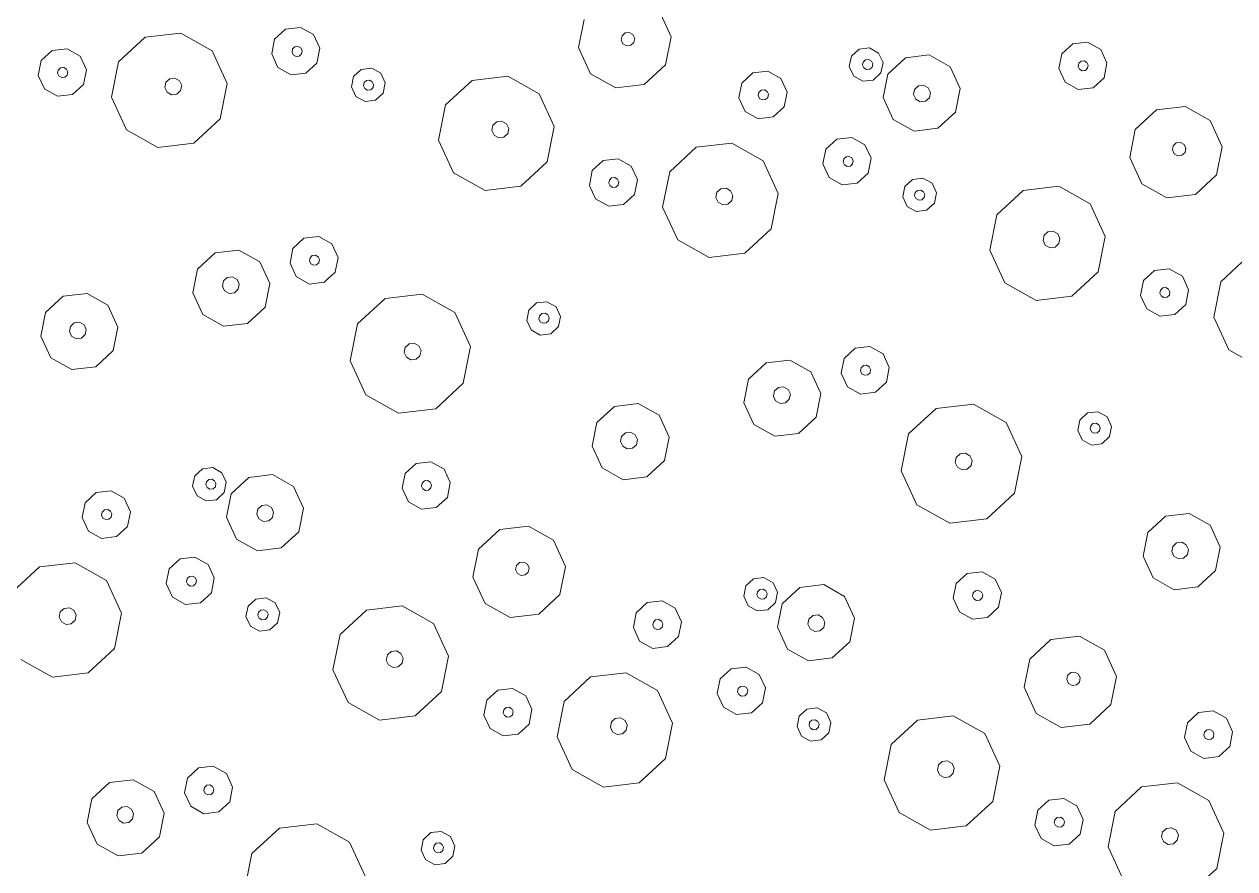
# Model space of a CAD drawing. Header units: metres. Extents: x -2858 to 512, y -1995 to 1252.
# Drawn here: x -954.43 to -950.436, y -918.961 to -916.177 of the extents above; entities that cross this region are included whole.
import ezdxf

# ---------------------------------------------------------------- set-up
doc = ezdxf.new("R2010")
doc.units = ezdxf.units.M
doc.layers.add('Calque commun', color=7, linetype='Continuous')

# ---------------------------------------------------------------- blocks, each defined once
blk = doc.blocks.new('pattern')
at = {"layer": 'Calque commun', "color": 54, "linetype": 'Continuous', "lineweight": 9}
for p, q in [((110.7333, 104.4742), (110.8355, 104.5345)), ((110.8355, 104.5345), (110.9536, 104.5233)), ((110.6861, 104.3653), (110.7333, 104.4742)), ((110.7119, 104.2495), (110.6861, 104.3653)), ((110.8313, 104.3511), (110.8382, 104.367)), ((110.8351, 104.3342), (110.8313, 104.3511)), ((110.8382, 104.367), (110.8531, 104.3758)), ((110.8531, 104.3758), (110.8704, 104.3741)), ((110.8704, 104.3741), (110.8833, 104.3627)), ((110.8833, 104.3627), (110.8871, 104.3458)), ((110.8481, 104.3228), (110.8351, 104.3342)), ((110.8653, 104.3211), (110.8481, 104.3228)), ((110.8802, 104.3299), (110.8653, 104.3211)), ((110.8871, 104.3458), (110.8802, 104.3299)), ((111.0683, 104.3289), (111.0211, 104.22)), ((110.4451, 104.2278), (110.4648, 104.2731)), ((110.4648, 104.2731), (110.5074, 104.2983)), ((110.5074, 104.2983), (110.5566, 104.2936)), ((110.5566, 104.2936), (110.5937, 104.2609)), ((110.5073, 104.2227), (110.5115, 104.2322)), ((110.5115, 104.2322), (110.5204, 104.2375)), ((110.5204, 104.2375), (110.5307, 104.2365)), ((110.5307, 104.2365), (110.5385, 104.2296)), ((110.5385, 104.2296), (110.5408, 104.2195)), ((110.5937, 104.2609), (110.6044, 104.2126)), ((110.8008, 104.171), (110.7119, 104.2495)), ((110.4559, 104.1795), (110.4451, 104.2278)), ((110.5096, 104.2125), (110.5073, 104.2227)), ((110.5174, 104.2057), (110.5096, 104.2125)), ((110.5277, 104.2047), (110.5174, 104.2057)), ((110.5367, 104.2099), (110.5277, 104.2047)), ((110.5408, 104.2195), (110.5367, 104.2099)), ((110.6044, 104.2126), (110.5848, 104.1672)), ((111.0211, 104.22), (110.9189, 104.1597)), ((110.493, 104.1468), (110.4559, 104.1795)), ((110.5848, 104.1672), (110.5422, 104.1421)), ((110.9189, 104.1597), (110.8008, 104.171)), ((110.5422, 104.1421), (110.493, 104.1468)), ((111.0091, 104.0982), (111.0517, 104.1233)), ((111.0517, 104.1233), (111.1009, 104.1186)), ((111.1009, 104.1186), (111.138, 104.0859)), ((110.9895, 104.0528), (111.0091, 104.0982)), ((111.138, 104.0859), (111.1487, 104.0376)), ((111.0002, 104.0046), (110.9895, 104.0528)), ((111.0517, 104.0477), (111.0558, 104.0572)), ((111.0539, 104.0376), (111.0517, 104.0477)), ((111.0617, 104.0307), (111.0539, 104.0376)), ((111.0558, 104.0572), (111.0647, 104.0625)), ((111.072, 104.0297), (111.0617, 104.0307)), ((111.0647, 104.0625), (111.0751, 104.0615)), ((111.081, 104.035), (111.072, 104.0297)), ((111.0751, 104.0615), (111.0828, 104.0546)), ((111.0851, 104.0445), (111.081, 104.035)), ((111.0828, 104.0546), (111.0851, 104.0445)), ((111.1487, 104.0376), (111.1291, 103.9923)), ((111.0373, 103.9718), (111.0002, 104.0046)), ((111.1291, 103.9923), (111.0865, 103.9671)), ((111.0865, 103.9671), (111.0373, 103.9718)), ((110.5842, 103.8662), (110.6659, 103.9145)), ((110.6659, 103.9145), (110.7604, 103.9054)), ((110.0386, 103.8366), (110.1067, 103.8768)), ((110.1067, 103.8768), (110.1854, 103.8693)), ((110.1854, 103.8693), (110.2447, 103.8169)), ((110.7604, 103.9054), (110.8316, 103.8426)), ((110.0071, 103.764), (110.0386, 103.8366)), ((110.5464, 103.7791), (110.5842, 103.8662)), ((110.8316, 103.8426), (110.8522, 103.75)), ((111.0617, 103.7763), (111.1639, 103.8366)), ((111.1639, 103.8366), (111.282, 103.8253)), ((110.2447, 103.8169), (110.2619, 103.7397)), ((111.282, 103.8253), (111.371, 103.7468)), ((110.0243, 103.6868), (110.0071, 103.764)), ((110.1075, 103.7481), (110.1144, 103.764)), ((110.1144, 103.764), (110.1293, 103.7728)), ((110.1293, 103.7728), (110.1465, 103.7712)), ((110.1465, 103.7712), (110.1595, 103.7597)), ((110.1595, 103.7597), (110.1633, 103.7428)), ((110.5671, 103.6864), (110.5464, 103.7791)), ((110.6627, 103.7677), (110.6682, 103.7804)), ((110.6657, 103.7542), (110.6627, 103.7677)), ((110.676, 103.745), (110.6657, 103.7542)), ((110.6682, 103.7804), (110.6801, 103.7875)), ((110.6801, 103.7875), (110.6939, 103.7861)), ((110.7017, 103.7508), (110.6898, 103.7437)), ((110.6939, 103.7861), (110.7042, 103.777)), ((110.7073, 103.7635), (110.7017, 103.7508)), ((110.7042, 103.777), (110.7073, 103.7635)), ((110.8522, 103.75), (110.8145, 103.6629)), ((111.0145, 103.6674), (111.0617, 103.7763)), ((110.1113, 103.7312), (110.1075, 103.7481)), ((110.1242, 103.7198), (110.1113, 103.7312)), ((110.1415, 103.7182), (110.1242, 103.7198)), ((110.1564, 103.727), (110.1415, 103.7182)), ((110.1633, 103.7428), (110.1564, 103.727)), ((110.2619, 103.7397), (110.2305, 103.6671)), ((110.6898, 103.7437), (110.676, 103.745)), ((111.371, 103.7468), (111.3968, 103.631)), ((110.0836, 103.6344), (110.0243, 103.6868)), ((110.6382, 103.6236), (110.5671, 103.6864)), ((111.1667, 103.6691), (111.1816, 103.6778)), ((111.1816, 103.6778), (111.1988, 103.6762)), ((111.1988, 103.6762), (111.2118, 103.6648)), ((110.1623, 103.6269), (110.0836, 103.6344)), ((110.2305, 103.6671), (110.1623, 103.6269)), ((110.8145, 103.6629), (110.7327, 103.6146)), ((111.0403, 103.5516), (111.0145, 103.6674)), ((111.1598, 103.6532), (111.1667, 103.6691)), ((111.1636, 103.6363), (111.1598, 103.6532)), ((111.1765, 103.6248), (111.1636, 103.6363)), ((111.2087, 103.632), (111.1938, 103.6232)), ((111.2156, 103.6479), (111.2087, 103.632)), ((111.2118, 103.6648), (111.2156, 103.6479)), ((111.3968, 103.631), (111.3496, 103.5221)), ((110.7327, 103.6146), (110.6382, 103.6236)), ((111.1938, 103.6232), (111.1765, 103.6248)), ((111.1293, 103.473), (111.0403, 103.5516)), ((109.5094, 103.5395), (109.5352, 103.4237)), ((111.3496, 103.5221), (111.2474, 103.4618)), ((111.2474, 103.4618), (111.1293, 103.473)), ((109.5352, 103.4237), (109.488, 103.3148)), ((110.6124, 103.3535), (110.6321, 103.3989)), ((110.6321, 103.3989), (110.6746, 103.424)), ((110.6746, 103.424), (110.7239, 103.4193)), ((110.7239, 103.4193), (110.7609, 103.3866)), ((110.6232, 103.3053), (110.6124, 103.3535)), ((110.6746, 103.3484), (110.6787, 103.3579)), ((110.6787, 103.3579), (110.6877, 103.3632)), ((110.6877, 103.3632), (110.698, 103.3622)), ((110.698, 103.3622), (110.7058, 103.3553)), ((110.7058, 103.3553), (110.708, 103.3452)), ((110.7609, 103.3866), (110.7717, 103.3383)), ((109.488, 103.3148), (109.3858, 103.2545)), ((109.9813, 103.304), (110.0111, 103.3216)), ((110.0111, 103.3216), (110.0456, 103.3184)), ((110.0456, 103.3184), (110.0715, 103.2955)), ((110.6769, 103.3383), (110.6746, 103.3484)), ((110.6846, 103.3314), (110.6769, 103.3383)), ((110.695, 103.3304), (110.6846, 103.3314)), ((110.7039, 103.3357), (110.695, 103.3304)), ((110.708, 103.3452), (110.7039, 103.3357)), ((110.7717, 103.3383), (110.752, 103.293)), ((109.9676, 103.2723), (109.9813, 103.304)), ((109.9751, 103.2385), (109.9676, 103.2723)), ((110.0053, 103.2694), (110.0095, 103.279)), ((110.0095, 103.279), (110.0184, 103.2842)), ((110.0184, 103.2842), (110.0287, 103.2833)), ((110.0287, 103.2833), (110.0365, 103.2764)), ((110.0365, 103.2764), (110.0388, 103.2663)), ((110.0715, 103.2955), (110.0791, 103.2617)), ((110.6602, 103.2725), (110.6232, 103.3053)), ((110.7094, 103.2678), (110.6602, 103.2725)), ((110.752, 103.293), (110.7094, 103.2678)), ((111.3264, 103.2653), (111.3562, 103.2829)), ((111.3562, 103.2829), (111.3906, 103.2796)), ((111.3906, 103.2796), (111.4166, 103.2567)), ((109.3858, 103.2545), (109.2676, 103.2658)), ((110.001, 103.2156), (109.9751, 103.2385)), ((110.0076, 103.2593), (110.0053, 103.2694)), ((110.0154, 103.2524), (110.0076, 103.2593)), ((110.0257, 103.2514), (110.0154, 103.2524)), ((110.0347, 103.2567), (110.0257, 103.2514)), ((110.0388, 103.2663), (110.0347, 103.2567)), ((110.0791, 103.2617), (110.0653, 103.2299)), ((111.3126, 103.2336), (111.3264, 103.2653)), ((111.3201, 103.1998), (111.3126, 103.2336)), ((111.3521, 103.2308), (111.3562, 103.2403)), ((111.3543, 103.2207), (111.3521, 103.2308)), ((111.3562, 103.2403), (111.3651, 103.2456)), ((111.3651, 103.2456), (111.3755, 103.2446)), ((111.3755, 103.2446), (111.3833, 103.2378)), ((111.3833, 103.2378), (111.3855, 103.2276)), ((111.4166, 103.2567), (111.4241, 103.2229)), ((109.4563, 103.1476), (109.476, 103.193)), ((109.476, 103.193), (109.5185, 103.2181)), ((109.5185, 103.2181), (109.5677, 103.2134)), ((109.5677, 103.2134), (109.6048, 103.1807)), ((110.0355, 103.2123), (110.001, 103.2156)), ((110.0653, 103.2299), (110.0355, 103.2123)), ((110.253, 103.1497), (110.3595, 103.2125)), ((110.3595, 103.2125), (110.4825, 103.2008)), ((110.4825, 103.2008), (110.5752, 103.119)), ((111.3461, 103.1769), (111.3201, 103.1998)), ((111.3621, 103.2138), (111.3543, 103.2207)), ((111.3724, 103.2128), (111.3621, 103.2138)), ((111.3814, 103.2181), (111.3724, 103.2128)), ((111.4103, 103.1912), (111.3805, 103.1736)), ((111.3855, 103.2276), (111.3814, 103.2181)), ((111.4241, 103.2229), (111.4103, 103.1912)), ((109.5185, 103.1425), (109.5226, 103.152)), ((109.5226, 103.152), (109.5315, 103.1573)), ((109.5315, 103.1573), (109.5419, 103.1563)), ((109.5419, 103.1563), (109.5497, 103.1494)), ((109.6048, 103.1807), (109.6156, 103.1324)), ((111.3805, 103.1736), (111.3461, 103.1769)), ((109.467, 103.0994), (109.4563, 103.1476)), ((109.5207, 103.1324), (109.5185, 103.1425)), ((109.5285, 103.1255), (109.5207, 103.1324)), ((109.5389, 103.1245), (109.5285, 103.1255)), ((109.5478, 103.1298), (109.5389, 103.1245)), ((109.5519, 103.1393), (109.5478, 103.1298)), ((109.5497, 103.1494), (109.5519, 103.1393)), ((109.6156, 103.1324), (109.5959, 103.0871)), ((110.2039, 103.0363), (110.253, 103.1497)), ((110.5752, 103.119), (110.6021, 102.9984)), ((111.0177, 103.0943), (111.0858, 103.1345)), ((111.0858, 103.1345), (111.1645, 103.127)), ((111.1645, 103.127), (111.2238, 103.0746)), ((109.5041, 103.0666), (109.467, 103.0994)), ((109.5959, 103.0871), (109.5533, 103.0619)), ((110.9862, 103.0217), (111.0177, 103.0943)), ((111.2238, 103.0746), (111.241, 102.9974)), ((109.5533, 103.0619), (109.5041, 103.0666)), ((110.2307, 102.9156), (110.2039, 103.0363)), ((110.3651, 103.0206), (110.372, 103.0364)), ((110.372, 103.0364), (110.3869, 103.0452)), ((110.3869, 103.0452), (110.4041, 103.0436)), ((110.4041, 103.0436), (110.4171, 103.0321)), ((110.4171, 103.0321), (110.4208, 103.0153)), ((111.0933, 103.0299), (111.1082, 103.0387)), ((111.1082, 103.0387), (111.1254, 103.037)), ((111.1254, 103.037), (111.1384, 103.0256)), ((111.3854, 103.0286), (111.428, 103.0538)), ((111.428, 103.0538), (111.4772, 103.0491)), ((111.4772, 103.0491), (111.5142, 103.0164)), ((109.051, 102.961), (109.1328, 103.0093)), ((109.1328, 103.0093), (109.2273, 103.0003)), ((109.2273, 103.0003), (109.2984, 102.9374)), ((110.3688, 103.0037), (110.3651, 103.0206)), ((110.3818, 102.9922), (110.3688, 103.0037)), ((110.399, 102.9906), (110.3818, 102.9922)), ((110.4139, 102.9994), (110.399, 102.9906)), ((110.4208, 103.0153), (110.4139, 102.9994)), ((110.6021, 102.9984), (110.5529, 102.885)), ((111.0034, 102.9445), (110.9862, 103.0217)), ((111.0864, 103.014), (111.0933, 103.0299)), ((111.0902, 102.9971), (111.0864, 103.014)), ((111.1032, 102.9857), (111.0902, 102.9971)), ((111.1353, 102.9928), (111.1204, 102.984)), ((111.1422, 103.0087), (111.1353, 102.9928)), ((111.1384, 103.0256), (111.1422, 103.0087)), ((111.241, 102.9974), (111.2096, 102.9248)), ((111.3657, 102.9833), (111.3854, 103.0286)), ((111.4266, 102.9811), (111.4307, 102.9906)), ((111.4307, 102.9906), (111.4397, 102.9959)), ((111.4397, 102.9959), (111.45, 102.9949)), ((111.45, 102.9949), (111.4578, 102.988)), ((111.5142, 103.0164), (111.525, 102.9681)), ((109.0133, 102.8739), (109.051, 102.961)), ((111.1204, 102.984), (111.1032, 102.9857)), ((111.3765, 102.935), (111.3657, 102.9833)), ((111.4289, 102.9709), (111.4266, 102.9811)), ((111.4367, 102.9641), (111.4289, 102.9709)), ((111.447, 102.9631), (111.4367, 102.9641)), ((111.4559, 102.9684), (111.447, 102.9631)), ((111.4601, 102.9779), (111.4559, 102.9684)), ((111.4578, 102.988), (111.4601, 102.9779)), ((111.525, 102.9681), (111.5053, 102.9227)), ((109.2984, 102.9374), (109.3191, 102.8448)), ((109.5286, 102.8711), (109.6307, 102.9314)), ((109.6307, 102.9314), (109.7489, 102.9201)), ((109.7489, 102.9201), (109.8378, 102.8416)), ((110.3234, 102.8338), (110.2307, 102.9156)), ((111.0627, 102.8921), (111.0034, 102.9445)), ((111.2096, 102.9248), (111.1414, 102.8846)), ((111.4135, 102.9023), (111.3765, 102.935)), ((111.5053, 102.9227), (111.4628, 102.8976)), ((111.6758, 102.8778), (111.778, 102.9382)), ((111.778, 102.9382), (111.8961, 102.9269)), ((111.8961, 102.9269), (111.985, 102.8484)), ((109.0339, 102.7812), (109.0133, 102.8739)), ((109.1295, 102.8625), (109.135, 102.8752)), ((109.135, 102.8752), (109.1469, 102.8823)), ((109.1469, 102.8823), (109.1607, 102.881)), ((109.1607, 102.881), (109.1711, 102.8718)), ((109.1711, 102.8718), (109.1741, 102.8583)), ((109.4813, 102.7622), (109.5286, 102.8711)), ((110.5529, 102.885), (110.4464, 102.8221)), ((111.1414, 102.8846), (111.0627, 102.8921)), ((111.4628, 102.8976), (111.4135, 102.9023)), ((111.6286, 102.769), (111.6758, 102.8778)), ((109.1325, 102.849), (109.1295, 102.8625)), ((109.1429, 102.8399), (109.1325, 102.849)), ((109.1566, 102.8385), (109.1429, 102.8399)), ((109.1686, 102.8456), (109.1566, 102.8385)), ((109.1741, 102.8583), (109.1686, 102.8456)), ((109.3191, 102.8448), (109.2813, 102.7577)), ((109.8378, 102.8416), (109.8636, 102.7258)), ((110.4464, 102.8221), (110.3234, 102.8338)), ((111.1102, 102.816), (111.124, 102.8478)), ((111.124, 102.8478), (111.1538, 102.8654)), ((111.1538, 102.8654), (111.1882, 102.8621)), ((111.1882, 102.8621), (111.2142, 102.8392)), ((111.2142, 102.8392), (111.2217, 102.8054)), ((111.985, 102.8484), (112.0108, 102.7326)), ((111.1177, 102.7823), (111.1102, 102.816)), ((111.1459, 102.8157), (111.15, 102.8252)), ((111.1481, 102.8055), (111.1459, 102.8157)), ((111.1559, 102.7987), (111.1481, 102.8055)), ((111.15, 102.8252), (111.1589, 102.8305)), ((111.1662, 102.7977), (111.1559, 102.7987)), ((111.1589, 102.8305), (111.1693, 102.8295)), ((111.1752, 102.803), (111.1662, 102.7977)), ((111.1693, 102.8295), (111.1771, 102.8226)), ((111.1793, 102.8125), (111.1752, 102.803)), ((111.1771, 102.8226), (111.1793, 102.8125)), ((111.2217, 102.8054), (111.2079, 102.7737)), ((109.105, 102.7184), (109.0339, 102.7812)), ((109.2813, 102.7577), (109.1996, 102.7094)), ((109.5071, 102.6464), (109.4813, 102.7622)), ((109.6266, 102.748), (109.6335, 102.7639)), ((109.6335, 102.7639), (109.6484, 102.7727)), ((109.6484, 102.7727), (109.6656, 102.771)), ((109.6656, 102.771), (109.6786, 102.7596)), ((109.6786, 102.7596), (109.6824, 102.7427)), ((111.1437, 102.7594), (111.1177, 102.7823)), ((111.1781, 102.7561), (111.1437, 102.7594)), ((111.2079, 102.7737), (111.1781, 102.7561)), ((111.6544, 102.6531), (111.6286, 102.769)), ((111.7738, 102.7548), (111.7807, 102.7706)), ((111.7776, 102.7379), (111.7738, 102.7548)), ((111.7807, 102.7706), (111.7956, 102.7794)), ((111.7956, 102.7794), (111.8129, 102.7778)), ((111.8129, 102.7778), (111.8258, 102.7663)), ((111.8258, 102.7663), (111.8296, 102.7495)), ((109.1996, 102.7094), (109.105, 102.7184)), ((109.6304, 102.7311), (109.6266, 102.748)), ((109.6434, 102.7196), (109.6304, 102.7311)), ((109.6606, 102.718), (109.6434, 102.7196)), ((109.6755, 102.7268), (109.6606, 102.718)), ((109.6824, 102.7427), (109.6755, 102.7268)), ((109.8636, 102.7258), (109.8164, 102.6169)), ((111.7906, 102.7264), (111.7776, 102.7379)), ((111.8078, 102.7248), (111.7906, 102.7264)), ((111.8227, 102.7336), (111.8078, 102.7248)), ((111.8296, 102.7495), (111.8227, 102.7336)), ((112.0108, 102.7326), (111.9636, 102.6237)), ((111.3876, 102.6314), (111.4073, 102.6768)), ((111.4073, 102.6768), (111.4499, 102.7019)), ((111.4499, 102.7019), (111.4991, 102.6972)), ((111.4991, 102.6972), (111.5362, 102.6645)), ((109.5961, 102.5678), (109.5071, 102.6464)), ((110.3254, 102.6281), (110.368, 102.6533)), ((110.368, 102.6533), (110.4172, 102.6486)), ((110.4172, 102.6486), (110.4543, 102.6159)), ((111.3984, 102.5832), (111.3876, 102.6314)), ((111.4498, 102.6263), (111.454, 102.6358)), ((111.454, 102.6358), (111.4629, 102.6411)), ((111.4629, 102.6411), (111.4732, 102.6401)), ((111.4732, 102.6401), (111.481, 102.6332)), ((111.481, 102.6332), (111.4833, 102.6231)), ((111.5362, 102.6645), (111.5469, 102.6162)), ((111.7433, 102.5746), (111.6544, 102.6531)), ((109.8164, 102.6169), (109.7142, 102.5566)), ((110.3058, 102.5828), (110.3254, 102.6281)), ((110.3721, 102.5872), (110.381, 102.5925)), ((110.381, 102.5925), (110.3914, 102.5915)), ((110.3914, 102.5915), (110.3991, 102.5846)), ((110.4543, 102.6159), (110.465, 102.5676)), ((111.4521, 102.6162), (111.4498, 102.6263)), ((111.4599, 102.6093), (111.4521, 102.6162)), ((111.4702, 102.6083), (111.4599, 102.6093)), ((111.4792, 102.6136), (111.4702, 102.6083)), ((111.4833, 102.6231), (111.4792, 102.6136)), ((111.5469, 102.6162), (111.5273, 102.5709)), ((111.9636, 102.6237), (111.8614, 102.5634)), ((112.4432, 102.5811), (112.457, 102.6129)), ((112.457, 102.6129), (112.4868, 102.6305)), ((112.4851, 102.5878), (112.4941, 102.5931)), ((112.4868, 102.6305), (112.5213, 102.6272)), ((112.4941, 102.5931), (112.5044, 102.5921)), ((112.5044, 102.5921), (112.5122, 102.5852)), ((112.5213, 102.6272), (112.5472, 102.6043)), ((112.5472, 102.6043), (112.5547, 102.5705)), ((109.7142, 102.5566), (109.5961, 102.5678)), ((110.3165, 102.5345), (110.3058, 102.5828)), ((110.368, 102.5777), (110.3721, 102.5872)), ((110.3702, 102.5675), (110.368, 102.5777)), ((110.378, 102.5606), (110.3702, 102.5675)), ((110.3883, 102.5597), (110.378, 102.5606)), ((110.3973, 102.5649), (110.3883, 102.5597)), ((110.4014, 102.5745), (110.3973, 102.5649)), ((110.3991, 102.5846), (110.4014, 102.5745)), ((110.465, 102.5676), (110.4454, 102.5222)), ((110.5405, 102.5178), (110.6086, 102.558)), ((110.6086, 102.558), (110.6874, 102.5505)), ((111.4355, 102.5504), (111.3984, 102.5832)), ((111.5273, 102.5709), (111.4847, 102.5457)), ((111.8614, 102.5634), (111.7433, 102.5746)), ((112.4508, 102.5473), (112.4432, 102.5811)), ((112.481, 102.5783), (112.4851, 102.5878)), ((112.4833, 102.5681), (112.481, 102.5783)), ((112.4911, 102.5613), (112.4833, 102.5681)), ((112.5014, 102.5603), (112.4911, 102.5613)), ((112.5103, 102.5656), (112.5014, 102.5603)), ((112.5145, 102.5751), (112.5103, 102.5656)), ((112.5122, 102.5852), (112.5145, 102.5751)), ((112.5547, 102.5705), (112.541, 102.5387)), ((109.0989, 102.4937), (109.1415, 102.5188)), ((109.1415, 102.5188), (109.1907, 102.5141)), ((109.1907, 102.5141), (109.2278, 102.4814)), ((110.3536, 102.5018), (110.3165, 102.5345)), ((110.4454, 102.5222), (110.4028, 102.4971)), ((110.509, 102.4452), (110.5405, 102.5178)), ((110.6874, 102.5505), (110.7467, 102.4981)), ((111.4847, 102.5457), (111.4355, 102.5504)), ((111.9516, 102.5018), (111.9942, 102.527)), ((111.9942, 102.527), (112.0434, 102.5223)), ((112.0434, 102.5223), (112.0805, 102.4895)), ((112.4767, 102.5244), (112.4508, 102.5473)), ((112.5112, 102.5212), (112.4767, 102.5244)), ((112.541, 102.5387), (112.5112, 102.5212)), ((109.0792, 102.4483), (109.0989, 102.4937)), ((109.2278, 102.4814), (109.2385, 102.4332)), ((110.4028, 102.4971), (110.3536, 102.5018)), ((110.7467, 102.4981), (110.7639, 102.4209)), ((111.932, 102.4565), (111.9516, 102.5018)), ((112.0805, 102.4895), (112.0912, 102.4413)), ((109.09, 102.4001), (109.0792, 102.4483)), ((109.1414, 102.4432), (109.1456, 102.4527)), ((109.1437, 102.4331), (109.1414, 102.4432)), ((109.1515, 102.4262), (109.1437, 102.4331)), ((109.1456, 102.4527), (109.1545, 102.458)), ((109.1545, 102.458), (109.1648, 102.457)), ((109.1648, 102.457), (109.1726, 102.4502)), ((109.1749, 102.44), (109.1707, 102.4305)), ((109.1726, 102.4502), (109.1749, 102.44)), ((109.2385, 102.4332), (109.2188, 102.3878)), ((110.5262, 102.368), (110.509, 102.4452)), ((110.602, 102.4278), (110.6089, 102.4437)), ((110.6089, 102.4437), (110.6238, 102.4525)), ((110.6238, 102.4525), (110.641, 102.4509)), ((110.641, 102.4509), (110.654, 102.4394)), ((110.654, 102.4394), (110.6578, 102.4225)), ((111.9427, 102.4082), (111.932, 102.4565)), ((111.9941, 102.4513), (111.9983, 102.4609)), ((111.9964, 102.4412), (111.9941, 102.4513)), ((112.0042, 102.4343), (111.9964, 102.4412)), ((111.9983, 102.4609), (112.0072, 102.4661)), ((112.0145, 102.4333), (112.0042, 102.4343)), ((112.0072, 102.4661), (112.0176, 102.4651)), ((112.0235, 102.4386), (112.0145, 102.4333)), ((112.0176, 102.4651), (112.0253, 102.4583)), ((112.0276, 102.4481), (112.0235, 102.4386)), ((112.0253, 102.4583), (112.0276, 102.4481)), ((112.0912, 102.4413), (112.0716, 102.3959)), ((112.6795, 102.3451), (112.7287, 102.4585)), ((109.127, 102.3673), (109.09, 102.4001)), ((109.1618, 102.4252), (109.1515, 102.4262)), ((109.1707, 102.4305), (109.1618, 102.4252)), ((110.6058, 102.4109), (110.602, 102.4278)), ((110.6187, 102.3995), (110.6058, 102.4109)), ((110.636, 102.3978), (110.6187, 102.3995)), ((110.6509, 102.4066), (110.636, 102.3978)), ((110.6578, 102.4225), (110.6509, 102.4066)), ((110.7639, 102.4209), (110.7324, 102.3483)), ((111.9798, 102.3755), (111.9427, 102.4082)), ((112.0716, 102.3959), (112.029, 102.3708)), ((109.1763, 102.3627), (109.127, 102.3673)), ((109.2188, 102.3878), (109.1763, 102.3627)), ((109.7794, 102.3284), (109.7932, 102.3601)), ((109.7932, 102.3601), (109.823, 102.3777)), ((109.823, 102.3777), (109.8575, 102.3744)), ((109.8575, 102.3744), (109.8834, 102.3515)), ((109.8834, 102.3515), (109.8909, 102.3177)), ((110.5855, 102.3156), (110.5262, 102.368)), ((112.029, 102.3708), (111.9798, 102.3755)), ((109.787, 102.2946), (109.7794, 102.3284)), ((109.8189, 102.3256), (109.823, 102.3351)), ((109.8211, 102.3155), (109.8189, 102.3256)), ((109.8289, 102.3086), (109.8211, 102.3155)), ((109.823, 102.3351), (109.832, 102.3404)), ((109.832, 102.3404), (109.8423, 102.3394)), ((109.8482, 102.3129), (109.8393, 102.3076)), ((109.8423, 102.3394), (109.8501, 102.3326)), ((109.8523, 102.3224), (109.8482, 102.3129)), ((109.8501, 102.3326), (109.8523, 102.3224)), ((109.8909, 102.3177), (109.8772, 102.286)), ((110.6643, 102.3081), (110.5855, 102.3156)), ((110.7324, 102.3483), (110.6643, 102.3081)), ((111.5267, 102.2698), (111.6084, 102.3181)), ((111.6084, 102.3181), (111.7029, 102.3091)), ((112.7064, 102.2245), (112.6795, 102.3451)), ((109.8129, 102.2717), (109.787, 102.2946)), ((109.8474, 102.2684), (109.8129, 102.2717)), ((109.8393, 102.3076), (109.8289, 102.3086)), ((109.8772, 102.286), (109.8474, 102.2684)), ((110.9811, 102.2402), (111.0492, 102.2804)), ((111.0492, 102.2804), (111.1279, 102.2729)), ((111.1279, 102.2729), (111.1872, 102.2206)), ((111.7029, 102.3091), (111.7741, 102.2463)), ((110.9496, 102.1676), (110.9811, 102.2402)), ((111.4889, 102.1827), (111.5267, 102.2698)), ((111.7741, 102.2463), (111.7947, 102.1536)), ((112.0042, 102.1799), (112.1064, 102.2402)), ((112.1064, 102.2402), (112.2245, 102.229)), ((109.4845, 102.1891), (109.5526, 102.2293)), ((109.5526, 102.2293), (109.6314, 102.2218)), ((109.6314, 102.2218), (109.6907, 102.1694)), ((111.1872, 102.2206), (111.2044, 102.1433)), ((112.2245, 102.229), (112.3135, 102.1504)), ((112.7991, 102.1427), (112.7064, 102.2245)), ((113.0286, 102.1938), (112.9221, 102.131)), ((109.453, 102.1165), (109.4845, 102.1891)), ((109.6907, 102.1694), (109.7079, 102.0922)), ((110.9668, 102.0904), (110.9496, 102.1676)), ((111.05, 102.1518), (111.0569, 102.1677)), ((111.0538, 102.1349), (111.05, 102.1518)), ((111.0569, 102.1677), (111.0718, 102.1765)), ((111.0718, 102.1765), (111.089, 102.1748)), ((111.089, 102.1748), (111.102, 102.1634)), ((111.102, 102.1634), (111.1058, 102.1465)), ((111.5096, 102.0901), (111.4889, 102.1827)), ((111.6051, 102.1714), (111.6107, 102.1841)), ((111.6082, 102.1579), (111.6051, 102.1714)), ((111.6185, 102.1487), (111.6082, 102.1579)), ((111.6107, 102.1841), (111.6226, 102.1911)), ((111.6226, 102.1911), (111.6364, 102.1898)), ((111.6442, 102.1544), (111.6323, 102.1474)), ((111.6364, 102.1898), (111.6467, 102.1806)), ((111.6497, 102.1671), (111.6442, 102.1544)), ((111.6467, 102.1806), (111.6497, 102.1671)), ((111.7947, 102.1536), (111.757, 102.0665)), ((111.957, 102.071), (112.0042, 102.1799)), ((109.4702, 102.0393), (109.453, 102.1165)), ((109.5533, 102.1088), (109.5601, 102.1247)), ((109.5601, 102.1247), (109.575, 102.1335)), ((109.575, 102.1335), (109.5923, 102.1318)), ((109.5923, 102.1318), (109.6052, 102.1204)), ((109.6052, 102.1204), (109.609, 102.1035)), ((109.8325, 102.0781), (109.8522, 102.1234)), ((109.8522, 102.1234), (109.8948, 102.1486)), ((109.8948, 102.1486), (109.944, 102.1439)), ((109.944, 102.1439), (109.9811, 102.1112)), ((111.0667, 102.1234), (111.0538, 102.1349)), ((111.084, 102.1218), (111.0667, 102.1234)), ((111.0989, 102.1306), (111.084, 102.1218)), ((111.1058, 102.1465), (111.0989, 102.1306)), ((111.2044, 102.1433), (111.173, 102.0708)), ((111.6323, 102.1474), (111.6185, 102.1487)), ((112.3135, 102.1504), (112.3393, 102.0346)), ((112.9221, 102.131), (112.7991, 102.1427)), ((109.557, 102.0919), (109.5533, 102.1088)), ((109.57, 102.0805), (109.557, 102.0919)), ((109.5872, 102.0788), (109.57, 102.0805)), ((109.6021, 102.0876), (109.5872, 102.0788)), ((109.609, 102.1035), (109.6021, 102.0876)), ((109.7079, 102.0922), (109.6764, 102.0196)), ((109.8433, 102.0298), (109.8325, 102.0781)), ((109.8934, 102.0759), (109.8976, 102.0854)), ((109.8957, 102.0657), (109.8934, 102.0759)), ((109.8976, 102.0854), (109.9065, 102.0907)), ((109.9065, 102.0907), (109.9168, 102.0897)), ((109.9168, 102.0897), (109.9246, 102.0828)), ((109.9269, 102.0727), (109.9228, 102.0632)), ((109.9246, 102.0828), (109.9269, 102.0727)), ((109.9811, 102.1112), (109.9918, 102.0629)), ((111.0261, 102.0381), (110.9668, 102.0904)), ((111.5807, 102.0272), (111.5096, 102.0901)), ((112.1023, 102.0568), (112.1092, 102.0727)), ((112.1092, 102.0727), (112.1241, 102.0815)), ((112.1241, 102.0815), (112.1413, 102.0798)), ((112.1413, 102.0798), (112.1543, 102.0684)), ((109.5295, 101.9869), (109.4702, 102.0393)), ((109.9035, 102.0589), (109.8957, 102.0657)), ((109.9138, 102.0579), (109.9035, 102.0589)), ((109.9228, 102.0632), (109.9138, 102.0579)), ((109.9918, 102.0629), (109.9722, 102.0175)), ((110.1426, 101.9726), (110.2448, 102.033)), ((110.2448, 102.033), (110.3629, 102.0217)), ((111.1048, 102.0305), (111.0261, 102.0381)), ((111.173, 102.0708), (111.1048, 102.0305)), ((111.757, 102.0665), (111.6752, 102.0182)), ((111.9828, 101.9552), (111.957, 102.071)), ((112.1061, 102.0399), (112.1023, 102.0568)), ((112.119, 102.0285), (112.1061, 102.0399)), ((112.1512, 102.0356), (112.1363, 102.0268)), ((112.1581, 102.0515), (112.1512, 102.0356)), ((112.1543, 102.0684), (112.1581, 102.0515)), ((112.3393, 102.0346), (112.2921, 101.9257)), ((109.6764, 102.0196), (109.6083, 101.9794)), ((109.8804, 101.9971), (109.8433, 102.0298)), ((109.9296, 101.9924), (109.8804, 101.9971)), ((109.9722, 102.0175), (109.9296, 101.9924)), ((110.3629, 102.0217), (110.4519, 101.9432)), ((111.6752, 102.0182), (111.5807, 102.0272)), ((112.1363, 102.0268), (112.119, 102.0285)), ((109.6083, 101.9794), (109.5295, 101.9869)), ((109.5908, 101.9426), (109.6206, 101.9602)), ((109.6206, 101.9602), (109.6551, 101.9569)), ((109.6551, 101.9569), (109.681, 101.934)), ((110.0954, 101.8638), (110.1426, 101.9726)), ((112.0718, 101.8767), (111.9828, 101.9552)), ((112.8011, 101.937), (112.8437, 101.9621)), ((112.8437, 101.9621), (112.8929, 101.9574)), ((112.8929, 101.9574), (112.93, 101.9247)), ((109.577, 101.9109), (109.5908, 101.9426)), ((109.6127, 101.9105), (109.6168, 101.92)), ((109.6168, 101.92), (109.6258, 101.9253)), ((109.6258, 101.9253), (109.6361, 101.9243)), ((109.6361, 101.9243), (109.6439, 101.9174)), ((109.6439, 101.9174), (109.6461, 101.9073)), ((109.681, 101.934), (109.6885, 101.9002)), ((110.4519, 101.9432), (110.4777, 101.8274)), ((112.2921, 101.9257), (112.1899, 101.8654)), ((112.7814, 101.8916), (112.8011, 101.937)), ((112.93, 101.9247), (112.9407, 101.8764)), ((109.5846, 101.8771), (109.577, 101.9109)), ((109.6105, 101.8542), (109.5846, 101.8771)), ((109.615, 101.9003), (109.6127, 101.9105)), ((109.6227, 101.8935), (109.615, 101.9003)), ((109.6331, 101.8925), (109.6227, 101.8935)), ((109.642, 101.8978), (109.6331, 101.8925)), ((109.6461, 101.9073), (109.642, 101.8978)), ((109.6885, 101.9002), (109.6748, 101.8685)), ((110.2476, 101.8654), (110.2625, 101.8742)), ((110.2625, 101.8742), (110.2797, 101.8726)), ((110.2797, 101.8726), (110.2927, 101.8611)), ((112.1899, 101.8654), (112.0718, 101.8767)), ((112.7922, 101.8434), (112.7814, 101.8916)), ((112.8436, 101.8865), (112.8478, 101.896)), ((112.8459, 101.8764), (112.8436, 101.8865)), ((112.8537, 101.8695), (112.8459, 101.8764)), ((112.8478, 101.896), (112.8567, 101.9013)), ((112.8567, 101.9013), (112.867, 101.9003)), ((112.8729, 101.8738), (112.864, 101.8685)), ((112.867, 101.9003), (112.8748, 101.8934)), ((112.8771, 101.8833), (112.8729, 101.8738)), ((112.8748, 101.8934), (112.8771, 101.8833)), ((112.9407, 101.8764), (112.921, 101.8311)), ((109.645, 101.8509), (109.6105, 101.8542)), ((109.6748, 101.8685), (109.645, 101.8509)), ((110.1212, 101.748), (110.0954, 101.8638)), ((110.2407, 101.8496), (110.2476, 101.8654)), ((110.2444, 101.8327), (110.2407, 101.8496)), ((110.2574, 101.8212), (110.2444, 101.8327)), ((110.2964, 101.8443), (110.2895, 101.8284)), ((110.2927, 101.8611), (110.2964, 101.8443)), ((112.8292, 101.8106), (112.7922, 101.8434)), ((112.864, 101.8685), (112.8537, 101.8695)), ((113.0162, 101.8266), (113.0843, 101.8668)), ((113.0843, 101.8668), (113.163, 101.8593)), ((113.163, 101.8593), (113.2223, 101.807)), ((109.8741, 101.7716), (109.9167, 101.7967)), ((109.9167, 101.7967), (109.9659, 101.792)), ((110.2746, 101.8196), (110.2574, 101.8212)), ((110.2895, 101.8284), (110.2746, 101.8196)), ((110.4777, 101.8274), (110.4305, 101.7185)), ((111.5549, 101.7572), (111.5746, 101.8025)), ((111.5746, 101.8025), (111.6171, 101.8277)), ((111.6171, 101.8277), (111.6664, 101.823)), ((111.6664, 101.823), (111.7034, 101.7903)), ((112.8785, 101.8059), (112.8292, 101.8106)), ((112.921, 101.8311), (112.8785, 101.8059)), ((112.9847, 101.754), (113.0162, 101.8266)), ((113.2223, 101.807), (113.2395, 101.7298)), ((109.8545, 101.7262), (109.8741, 101.7716)), ((109.9659, 101.792), (110.003, 101.7593)), ((110.003, 101.7593), (110.0137, 101.7111)), ((111.5657, 101.7089), (111.5549, 101.7572)), ((111.6171, 101.752), (111.6212, 101.7616)), ((111.6212, 101.7616), (111.6302, 101.7668)), ((111.6302, 101.7668), (111.6405, 101.7659)), ((111.6405, 101.7659), (111.6483, 101.759)), ((111.6483, 101.759), (111.6505, 101.7489)), ((111.7034, 101.7903), (111.7142, 101.742)), ((113.0019, 101.6768), (112.9847, 101.754)), ((113.0777, 101.7367), (113.0846, 101.7525)), ((113.0846, 101.7525), (113.0995, 101.7613)), ((113.0995, 101.7613), (113.1167, 101.7597)), ((113.1167, 101.7597), (113.1297, 101.7482)), ((109.8652, 101.678), (109.8545, 101.7262)), ((109.9167, 101.7211), (109.9208, 101.7306)), ((109.9189, 101.711), (109.9167, 101.7211)), ((109.9208, 101.7306), (109.9297, 101.7359)), ((109.9297, 101.7359), (109.9401, 101.7349)), ((109.9401, 101.7349), (109.9479, 101.7281)), ((109.9501, 101.7179), (109.946, 101.7084)), ((109.9479, 101.7281), (109.9501, 101.7179)), ((110.2101, 101.6694), (110.1212, 101.748)), ((110.4305, 101.7185), (110.3283, 101.6582)), ((110.9238, 101.7077), (110.9536, 101.7253)), ((110.9536, 101.7253), (110.9881, 101.722)), ((110.9881, 101.722), (111.014, 101.6991)), ((111.6194, 101.7419), (111.6171, 101.752)), ((111.6271, 101.735), (111.6194, 101.7419)), ((111.6375, 101.7341), (111.6271, 101.735)), ((111.6464, 101.7393), (111.6375, 101.7341)), ((111.6505, 101.7489), (111.6464, 101.7393)), ((111.7142, 101.742), (111.6945, 101.6966)), ((113.0814, 101.7198), (113.0777, 101.7367)), ((113.0944, 101.7083), (113.0814, 101.7198)), ((113.1265, 101.7155), (113.1116, 101.7067)), ((113.1334, 101.7314), (113.1265, 101.7155)), ((113.1297, 101.7482), (113.1334, 101.7314)), ((113.2395, 101.7298), (113.2081, 101.6572)), ((109.9023, 101.6452), (109.8652, 101.678)), ((109.9267, 101.7041), (109.9189, 101.711)), ((109.937, 101.7031), (109.9267, 101.7041)), ((109.946, 101.7084), (109.937, 101.7031)), ((110.0137, 101.7111), (109.9941, 101.6657)), ((110.9101, 101.6759), (110.9238, 101.7077)), ((110.9176, 101.6422), (110.9101, 101.6759)), ((110.9478, 101.6731), (110.952, 101.6826)), ((110.9501, 101.6629), (110.9478, 101.6731)), ((110.952, 101.6826), (110.9609, 101.6879)), ((110.9609, 101.6879), (110.9712, 101.6869)), ((110.9712, 101.6869), (110.979, 101.68)), ((110.979, 101.68), (110.9813, 101.6699)), ((111.014, 101.6991), (111.0216, 101.6653)), ((111.6027, 101.6762), (111.5657, 101.7089)), ((111.6519, 101.6715), (111.6027, 101.6762)), ((111.6945, 101.6966), (111.6519, 101.6715)), ((112.2689, 101.669), (112.2987, 101.6865)), ((112.2987, 101.6865), (112.3331, 101.6833)), ((112.3331, 101.6833), (112.3591, 101.6604)), ((113.0612, 101.6245), (113.0019, 101.6768)), ((113.1116, 101.7067), (113.0944, 101.7083)), ((109.9515, 101.6406), (109.9023, 101.6452)), ((109.9941, 101.6657), (109.9515, 101.6406)), ((110.3283, 101.6582), (110.2101, 101.6694)), ((110.9435, 101.6192), (110.9176, 101.6422)), ((110.9579, 101.6561), (110.9501, 101.6629)), ((110.9682, 101.6551), (110.9579, 101.6561)), ((110.9771, 101.6604), (110.9682, 101.6551)), ((110.9813, 101.6699), (110.9771, 101.6604)), ((111.0078, 101.6336), (110.978, 101.616)), ((111.0216, 101.6653), (111.0078, 101.6336)), ((112.2551, 101.6372), (112.2689, 101.669)), ((112.2626, 101.6034), (112.2551, 101.6372)), ((112.2946, 101.6345), (112.2987, 101.644)), ((112.2968, 101.6243), (112.2946, 101.6345)), ((112.2987, 101.644), (112.3076, 101.6493)), ((112.3076, 101.6493), (112.318, 101.6483)), ((112.318, 101.6483), (112.3258, 101.6414)), ((112.3258, 101.6414), (112.328, 101.6313)), ((112.3591, 101.6604), (112.3666, 101.6266)), ((113.2081, 101.6572), (113.1399, 101.617)), ((110.3988, 101.5513), (110.4184, 101.5966)), ((110.4184, 101.5966), (110.461, 101.6218)), ((110.461, 101.6218), (110.5102, 101.6171)), ((110.5102, 101.6171), (110.5473, 101.5843)), ((110.978, 101.616), (110.9435, 101.6192)), ((111.1955, 101.5533), (111.302, 101.6162)), ((111.302, 101.6162), (111.425, 101.6045)), ((111.425, 101.6045), (111.5177, 101.5227)), ((112.2886, 101.5805), (112.2626, 101.6034)), ((112.3046, 101.6174), (112.2968, 101.6243)), ((112.3149, 101.6165), (112.3046, 101.6174)), ((112.3239, 101.6217), (112.3149, 101.6165)), ((112.3528, 101.5948), (112.323, 101.5772)), ((112.328, 101.6313), (112.3239, 101.6217)), ((112.3666, 101.6266), (112.3528, 101.5948)), ((113.1399, 101.617), (113.0612, 101.6245)), ((110.461, 101.5461), (110.4651, 101.5557)), ((110.4651, 101.5557), (110.4741, 101.5609)), ((110.4741, 101.5609), (110.4844, 101.56)), ((110.4844, 101.56), (110.4922, 101.5531)), ((110.4922, 101.5531), (110.4944, 101.543)), ((110.5473, 101.5843), (110.5581, 101.5361)), ((111.1464, 101.4399), (111.1955, 101.5533)), ((112.323, 101.5772), (112.2886, 101.5805)), ((110.4095, 101.503), (110.3988, 101.5513)), ((110.4632, 101.536), (110.461, 101.5461)), ((110.471, 101.5291), (110.4632, 101.536)), ((110.4814, 101.5281), (110.471, 101.5291)), ((110.4903, 101.5334), (110.4814, 101.5281)), ((110.4944, 101.543), (110.4903, 101.5334)), ((110.5581, 101.5361), (110.5384, 101.4907)), ((111.5177, 101.5227), (111.5446, 101.402)), ((111.9602, 101.4979), (112.0283, 101.5381)), ((112.0283, 101.5381), (112.107, 101.5306)), ((112.107, 101.5306), (112.1663, 101.4783)), ((110.4466, 101.4703), (110.4095, 101.503)), ((110.5384, 101.4907), (110.4958, 101.4656)), ((111.9287, 101.4253), (111.9602, 101.4979)), ((112.1663, 101.4783), (112.1835, 101.4011)), ((110.4958, 101.4656), (110.4466, 101.4703)), ((111.1732, 101.3193), (111.1464, 101.4399)), ((111.3076, 101.4242), (111.3145, 101.4401)), ((111.3145, 101.4401), (111.3294, 101.4489)), ((111.3294, 101.4489), (111.3466, 101.4472)), ((111.3466, 101.4472), (111.3596, 101.4358)), ((111.3596, 101.4358), (111.3633, 101.4189)), ((112.0289, 101.4176), (112.0358, 101.4335)), ((112.0358, 101.4335), (112.0507, 101.4423)), ((112.0507, 101.4423), (112.0679, 101.4407)), ((112.0679, 101.4407), (112.0809, 101.4292)), ((112.3279, 101.4323), (112.3705, 101.4574)), ((112.3705, 101.4574), (112.4197, 101.4527)), ((112.4197, 101.4527), (112.4567, 101.42)), ((109.9935, 101.3646), (110.0753, 101.4129)), ((110.0753, 101.4129), (110.1698, 101.4039)), ((110.1698, 101.4039), (110.2409, 101.3411)), ((111.3113, 101.4073), (111.3076, 101.4242)), ((111.3243, 101.3959), (111.3113, 101.4073)), ((111.3415, 101.3942), (111.3243, 101.3959)), ((111.3564, 101.403), (111.3415, 101.3942)), ((111.3633, 101.4189), (111.3564, 101.403)), ((111.5446, 101.402), (111.4954, 101.2886)), ((111.9459, 101.3481), (111.9287, 101.4253)), ((112.0327, 101.4008), (112.0289, 101.4176)), ((112.0457, 101.3893), (112.0327, 101.4008)), ((112.0778, 101.3965), (112.0629, 101.3877)), ((112.0847, 101.4123), (112.0778, 101.3965)), ((112.0809, 101.4292), (112.0847, 101.4123)), ((112.1835, 101.4011), (112.1521, 101.3285)), ((112.3082, 101.3869), (112.3279, 101.4323)), ((112.3691, 101.3847), (112.3732, 101.3942)), ((112.3732, 101.3942), (112.3822, 101.3995)), ((112.3822, 101.3995), (112.3925, 101.3985)), ((112.3925, 101.3985), (112.4003, 101.3917)), ((112.4567, 101.42), (112.4675, 101.3717)), ((109.9557, 101.2775), (109.9935, 101.3646)), ((112.0629, 101.3877), (112.0457, 101.3893)), ((112.319, 101.3387), (112.3082, 101.3869)), ((112.3714, 101.3746), (112.3691, 101.3847)), ((112.3792, 101.3677), (112.3714, 101.3746)), ((112.3895, 101.3667), (112.3792, 101.3677)), ((112.3984, 101.372), (112.3895, 101.3667)), ((112.4026, 101.3815), (112.3984, 101.372)), ((112.4003, 101.3917), (112.4026, 101.3815)), ((112.4675, 101.3717), (112.4478, 101.3264)), ((110.2409, 101.3411), (110.2616, 101.2484)), ((110.4711, 101.2747), (110.5732, 101.335)), ((110.5732, 101.335), (110.6914, 101.3238)), ((110.6914, 101.3238), (110.7803, 101.2452)), ((111.2659, 101.2375), (111.1732, 101.3193)), ((112.0052, 101.2958), (111.9459, 101.3481)), ((112.1521, 101.3285), (112.0839, 101.2883)), ((112.356, 101.3059), (112.319, 101.3387)), ((112.4478, 101.3264), (112.4053, 101.3012)), ((112.6183, 101.2815), (112.7205, 101.3418)), ((112.7205, 101.3418), (112.8386, 101.3306)), ((112.8386, 101.3306), (112.9275, 101.252)), ((110.072, 101.2662), (110.0775, 101.2789)), ((110.0775, 101.2789), (110.0894, 101.2859)), ((110.0894, 101.2859), (110.1032, 101.2846)), ((110.1032, 101.2846), (110.1136, 101.2754)), ((110.1136, 101.2754), (110.1166, 101.2619)), ((110.4238, 101.1658), (110.4711, 101.2747)), ((111.4954, 101.2886), (111.3889, 101.2258)), ((112.0839, 101.2883), (112.0052, 101.2958)), ((112.4053, 101.3012), (112.356, 101.3059)), ((112.5711, 101.1726), (112.6183, 101.2815)), ((110.075, 101.2527), (110.072, 101.2662)), ((110.0854, 101.2435), (110.075, 101.2527)), ((110.0991, 101.2422), (110.0854, 101.2435)), ((110.1111, 101.2492), (110.0991, 101.2422)), ((110.1166, 101.2619), (110.1111, 101.2492)), ((110.2616, 101.2484), (110.2238, 101.1613)), ((110.7803, 101.2452), (110.8061, 101.1294)), ((111.3889, 101.2258), (111.2659, 101.2375)), ((112.0527, 101.2197), (112.0665, 101.2514)), ((112.0665, 101.2514), (112.0963, 101.269)), ((112.0925, 101.2288), (112.1014, 101.2341)), ((112.0963, 101.269), (112.1307, 101.2657)), ((112.1014, 101.2341), (112.1118, 101.2331)), ((112.1307, 101.2657), (112.1567, 101.2428)), ((112.1567, 101.2428), (112.1642, 101.2091)), ((112.9275, 101.252), (112.9533, 101.1362)), ((112.0602, 101.1859), (112.0527, 101.2197)), ((112.0884, 101.2193), (112.0925, 101.2288)), ((112.0906, 101.2092), (112.0884, 101.2193)), ((112.0984, 101.2023), (112.0906, 101.2092)), ((112.1087, 101.2013), (112.0984, 101.2023)), ((112.1177, 101.2066), (112.1087, 101.2013)), ((112.1118, 101.2331), (112.1196, 101.2263)), ((112.1218, 101.2161), (112.1177, 101.2066)), ((112.1196, 101.2263), (112.1218, 101.2161)), ((112.1642, 101.2091), (112.1504, 101.1773)), ((110.2238, 101.1613), (110.1421, 101.1131)), ((110.4496, 101.05), (110.4238, 101.1658)), ((110.5691, 101.1516), (110.576, 101.1675)), ((110.576, 101.1675), (110.5909, 101.1763)), ((110.5909, 101.1763), (110.6081, 101.1747)), ((110.6081, 101.1747), (110.6211, 101.1632)), ((110.6211, 101.1632), (110.6249, 101.1463)), ((112.0862, 101.163), (112.0602, 101.1859)), ((112.1206, 101.1597), (112.0862, 101.163)), ((112.1504, 101.1773), (112.1206, 101.1597)), ((112.5969, 101.0568), (112.5711, 101.1726)), ((112.7163, 101.1584), (112.7232, 101.1743)), ((112.7201, 101.1415), (112.7163, 101.1584)), ((112.7232, 101.1743), (112.7381, 101.1831)), ((112.7381, 101.1831), (112.7554, 101.1814)), ((112.7554, 101.1814), (112.7683, 101.17)), ((112.7683, 101.17), (112.7721, 101.1531)), ((110.5729, 101.1347), (110.5691, 101.1516)), ((110.5859, 101.1233), (110.5729, 101.1347)), ((110.6031, 101.1216), (110.5859, 101.1233)), ((110.618, 101.1304), (110.6031, 101.1216)), ((110.6249, 101.1463), (110.618, 101.1304)), ((110.8061, 101.1294), (110.7589, 101.0205)), ((112.7331, 101.1301), (112.7201, 101.1415)), ((112.7503, 101.1284), (112.7331, 101.1301)), ((112.7652, 101.1372), (112.7503, 101.1284)), ((112.7721, 101.1531), (112.7652, 101.1372)), ((112.3301, 101.0351), (112.3498, 101.0804)), ((112.3498, 101.0804), (112.3924, 101.1056)), ((112.3924, 101.1056), (112.4416, 101.1009)), ((112.4416, 101.1009), (112.4787, 101.0682)), ((110.5386, 100.9715), (110.4496, 101.05)), ((111.2679, 101.0318), (111.3105, 101.0569)), ((111.3105, 101.0569), (111.3597, 101.0522)), ((111.3597, 101.0522), (111.3968, 101.0195)), ((112.3409, 100.9868), (112.3301, 101.0351)), ((112.3923, 101.0299), (112.3965, 101.0395)), ((112.3965, 101.0395), (112.4054, 101.0447)), ((112.4054, 101.0447), (112.4157, 101.0438)), ((112.4157, 101.0438), (112.4235, 101.0369)), ((112.4235, 101.0369), (112.4258, 101.0268)), ((112.4787, 101.0682), (112.4894, 101.0199)), ((112.6858, 100.9782), (112.5969, 101.0568)), ((110.7589, 101.0205), (110.6567, 100.9602)), ((111.2483, 100.9864), (111.2679, 101.0318)), ((111.3146, 100.9908), (111.3235, 100.9961)), ((111.3235, 100.9961), (111.3339, 100.9951)), ((111.3339, 100.9951), (111.3416, 100.9882)), ((111.3968, 101.0195), (111.4075, 100.9712)), ((112.3946, 101.0198), (112.3923, 101.0299)), ((112.4024, 101.0129), (112.3946, 101.0198)), ((112.4127, 101.012), (112.4024, 101.0129)), ((112.4217, 101.0172), (112.4127, 101.012)), ((112.4258, 101.0268), (112.4217, 101.0172)), ((112.4894, 101.0199), (112.4697, 100.9745)), ((110.6567, 100.9602), (110.5386, 100.9715)), ((111.259, 100.9382), (111.2483, 100.9864)), ((111.3105, 100.9813), (111.3146, 100.9908)), ((111.3127, 100.9712), (111.3105, 100.9813)), ((111.3205, 100.9643), (111.3127, 100.9712)), ((111.3308, 100.9633), (111.3205, 100.9643)), ((111.3398, 100.9686), (111.3308, 100.9633)), ((111.3439, 100.9781), (111.3398, 100.9686)), ((111.3416, 100.9882), (111.3439, 100.9781)), ((111.4075, 100.9712), (111.3879, 100.9259)), ((111.483, 100.9214), (111.5511, 100.9616)), ((111.5511, 100.9616), (111.6299, 100.9541)), ((111.6299, 100.9541), (111.6892, 100.9018)), ((112.378, 100.9541), (112.3409, 100.9868)), ((112.4272, 100.9494), (112.378, 100.9541)), ((112.4697, 100.9745), (112.4272, 100.9494)), ((112.8039, 100.967), (112.6858, 100.9782)), ((111.2961, 100.9054), (111.259, 100.9382)), ((111.3879, 100.9259), (111.3453, 100.9007)), ((111.4515, 100.8488), (111.483, 100.9214)), ((111.3453, 100.9007), (111.2961, 100.9054)), ((111.6892, 100.9018), (111.7064, 100.8246)), ((111.4687, 100.7716), (111.4515, 100.8488)), ((111.5445, 100.8315), (111.5514, 100.8474)), ((111.5514, 100.8474), (111.5663, 100.8561)), ((111.5663, 100.8561), (111.5835, 100.8545)), ((111.5835, 100.8545), (111.5965, 100.8431)), ((111.5965, 100.8431), (111.6003, 100.8262)), ((111.5483, 100.8146), (111.5445, 100.8315)), ((111.5612, 100.8031), (111.5483, 100.8146)), ((111.5785, 100.8015), (111.5612, 100.8031)), ((111.5934, 100.8103), (111.5785, 100.8015)), ((111.6003, 100.8262), (111.5934, 100.8103)), ((111.7064, 100.8246), (111.6749, 100.752)), ((110.7219, 100.732), (110.7357, 100.7638)), ((110.7357, 100.7638), (110.7655, 100.7814)), ((110.7655, 100.7814), (110.8, 100.7781)), ((110.8, 100.7781), (110.8259, 100.7552)), ((110.8259, 100.7552), (110.8334, 100.7214)), ((111.528, 100.7193), (111.4687, 100.7716)), ((110.7295, 100.6982), (110.7219, 100.732)), ((110.7614, 100.7293), (110.7655, 100.7388)), ((110.7636, 100.7191), (110.7614, 100.7293)), ((110.7714, 100.7122), (110.7636, 100.7191)), ((110.7655, 100.7388), (110.7745, 100.7441)), ((110.7745, 100.7441), (110.7848, 100.7431)), ((110.7907, 100.7165), (110.7818, 100.7113)), ((110.7848, 100.7431), (110.7926, 100.7362)), ((110.7948, 100.7261), (110.7907, 100.7165)), ((110.7926, 100.7362), (110.7948, 100.7261)), ((110.8334, 100.7214), (110.8197, 100.6896)), ((111.6068, 100.7118), (111.528, 100.7193)), ((111.6749, 100.752), (111.6068, 100.7118)), ((110.7554, 100.6753), (110.7295, 100.6982)), ((110.7899, 100.672), (110.7554, 100.6753)), ((110.7818, 100.7113), (110.7714, 100.7122)), ((110.8197, 100.6896), (110.7899, 100.672)), ((111.9236, 100.6438), (111.9917, 100.6841)), ((111.9917, 100.6841), (112.0704, 100.6766)), ((112.0704, 100.6766), (112.1297, 100.6242)), ((111.8921, 100.5713), (111.9236, 100.6438)), ((112.1297, 100.6242), (112.1469, 100.547)), ((111.9093, 100.4941), (111.8921, 100.5713)), ((111.9925, 100.5554), (111.9994, 100.5713)), ((111.9963, 100.5385), (111.9925, 100.5554)), ((111.9994, 100.5713), (112.0143, 100.5801)), ((112.0143, 100.5801), (112.0315, 100.5785)), ((112.0315, 100.5785), (112.0445, 100.567)), ((112.0445, 100.567), (112.0483, 100.5501)), ((110.775, 100.4817), (110.7947, 100.5271)), ((110.7947, 100.5271), (110.8373, 100.5522)), ((110.8373, 100.5522), (110.8865, 100.5475)), ((110.8865, 100.5475), (110.9236, 100.5148)), ((110.9236, 100.5148), (110.9343, 100.4665)), ((112.0092, 100.5271), (111.9963, 100.5385)), ((112.0265, 100.5254), (112.0092, 100.5271)), ((112.0414, 100.5342), (112.0265, 100.5254)), ((112.0483, 100.5501), (112.0414, 100.5342)), ((112.1469, 100.547), (112.1155, 100.4744)), ((110.7858, 100.4335), (110.775, 100.4817)), ((110.8359, 100.4795), (110.8401, 100.489)), ((110.8382, 100.4694), (110.8359, 100.4795)), ((110.8401, 100.489), (110.849, 100.4943)), ((110.849, 100.4943), (110.8594, 100.4933)), ((110.8594, 100.4933), (110.8671, 100.4865)), ((110.8694, 100.4763), (110.8653, 100.4668)), ((110.8671, 100.4865), (110.8694, 100.4763)), ((111.9686, 100.4417), (111.9093, 100.4941)), ((110.846, 100.4625), (110.8382, 100.4694)), ((110.8563, 100.4615), (110.846, 100.4625)), ((110.8653, 100.4668), (110.8563, 100.4615)), ((110.9343, 100.4665), (110.9146, 100.4212)), ((111.0851, 100.3763), (111.1873, 100.4366)), ((111.1873, 100.4366), (111.3054, 100.4254)), ((112.0473, 100.4342), (111.9686, 100.4417)), ((112.1155, 100.4744), (112.0473, 100.4342)), ((110.8229, 100.4007), (110.7858, 100.4335)), ((110.8721, 100.396), (110.8229, 100.4007)), ((110.9146, 100.4212), (110.8721, 100.396)), ((111.3054, 100.4254), (111.3944, 100.3468)), ((111.0379, 100.2674), (111.0851, 100.3763)), ((111.3944, 100.3468), (111.4202, 100.231)), ((111.1901, 100.2691), (111.205, 100.2779)), ((111.205, 100.2779), (111.2222, 100.2762)), ((111.2222, 100.2762), (111.2352, 100.2648)), ((111.0637, 100.1516), (111.0379, 100.2674)), ((111.1832, 100.2532), (111.1901, 100.2691)), ((111.1869, 100.2363), (111.1832, 100.2532)), ((111.1999, 100.2249), (111.1869, 100.2363)), ((111.2389, 100.2479), (111.232, 100.232)), ((111.2352, 100.2648), (111.2389, 100.2479)), ((111.2171, 100.2232), (111.1999, 100.2249)), ((111.232, 100.232), (111.2171, 100.2232)), ((111.4202, 100.231), (111.3729, 100.1221)), ((111.1526, 100.0731), (111.0637, 100.1516)), ((111.3729, 100.1221), (111.2708, 100.0618)), ((111.2708, 100.0618), (111.1526, 100.0731)), ((111.3413, 99.9549), (111.3609, 100.0003)), ((111.3609, 100.0003), (111.4035, 100.0254)), ((111.4035, 100.0254), (111.4527, 100.0207)), ((111.4527, 100.0207), (111.4898, 99.988)), ((111.4035, 99.9498), (111.4076, 99.9593)), ((111.4076, 99.9593), (111.4165, 99.9646)), ((111.4165, 99.9646), (111.4269, 99.9636)), ((111.4269, 99.9636), (111.4347, 99.9567)), ((111.4347, 99.9567), (111.4369, 99.9466)), ((111.4898, 99.988), (111.5006, 99.9397)), ((111.352, 99.9066), (111.3413, 99.9549)), ((111.4057, 99.9396), (111.4035, 99.9498)), ((111.4135, 99.9328), (111.4057, 99.9396)), ((111.4239, 99.9318), (111.4135, 99.9328)), ((111.4328, 99.9371), (111.4239, 99.9318)), ((111.4369, 99.9466), (111.4328, 99.9371)), ((111.5006, 99.9397), (111.4809, 99.8944)), ((111.3891, 99.8739), (111.352, 99.9066)), ((111.4809, 99.8944), (111.4383, 99.8692)), ((111.4383, 99.8692), (111.3891, 99.8739))]:
    blk.add_line(p, q, dxfattribs=at)
at = {"layer": 'Calque commun', "color": 7, "linetype": 'Continuous', "lineweight": 9}
mesh = blk.add_polyface(dxfattribs=at)
corners = [(70.8497, 113.5412), (53.8349, 19.1692), (74.7282, 106.3237), (76.0435, 113.5984), (74.769, 106.1763), (58.8077, 18.2701), (114.1703, 105.207), (114.1703, 98.5387)]
mesh.append_faces([[corners[k] for k in face] for face in [(3, 4, 6)]], dxfattribs={"vtx0": -1, "vtx1": -1, "color": 7})
mesh.append_faces([[corners[k] for k in face] for face in [(3, 2, 4)]], dxfattribs={"vtx0": -1, "vtx2": -1, "color": 7})
mesh.append_faces([[corners[k] for k in face] for face in [(5, 2, 1)]], dxfattribs={"vtx1": -1, "color": 7})
mesh.append_faces([[corners[k] for k in face] for face in [(0, 1, 2), (3, 0, 2)]], dxfattribs={"vtx1": -1, "vtx2": -1, "color": 7})
mesh.append_faces([[corners[k] for k in face] for face in [(4, 7, 6)]], dxfattribs={"vtx2": -1, "color": 7})

msp = doc.modelspace()

# ---------------------------------------------------------------- block references
at = {"layer": 'Calque commun', "color": 0, "linetype": 'ByBlock', "lineweight": -2, "rotation": 228.1617603435354}
msp.add_blockref('pattern', (-954.4467, -766.6559), dxfattribs=at)

doc.saveas('drawing.dxf')
